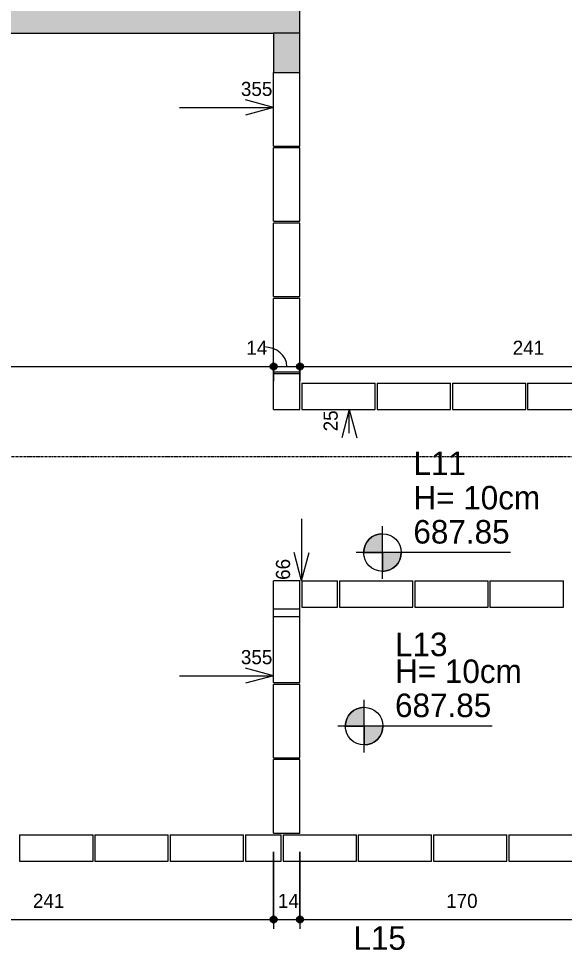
# Model space of a CAD drawing. Header units: centimetres. Extents: x 170 to 15941, y -2277 to 8860.
# Drawn here: x 6845 to 7135, y 166.3 to 662.9 of the extents above; entities that cross this region are included whole.
import ezdxf

# ---------------------------------------------------------------- set-up
doc = ezdxf.new("R2010")
doc.units = ezdxf.units.CM
doc.linetypes.add('Linha de eixo', pattern=[2.2225, 1.27, -0.3175, 0.3175, -0.3175])
for name, color, linetype, lineweight, true_color in [('A-ANNO-DIMS-1', 1, 'Continuous', 9, 0xff0000), ('A-DETL-GENF-1', 8, 'Continuous', 9, 0x808080), ('A-DETL-GENF-2', 9, 'Continuous', 9, 0xc0c0c0), ('A-DETL-GENF-3', 251, 'Continuous', 9, 0x515151)]:
    doc.layers.add(name, color=color, linetype=linetype, lineweight=lineweight, true_color=true_color)
for name, color, linetype, lineweight in [('A-ANNO-DIMS-50', 7, 'Continuous', 9), ('A-DETL-THIN', 7, 'Continuous', 9), ('G-ANNO-TEXT', 7, 'Continuous', 9), ('S-BEAM', 7, 'Continuous', 9), ('S-BEAM-1', 7, 'Continuous', 13), ('S-GRID-1', 7, 'Linha de eixo', 9)]:
    doc.layers.add(name, color=color, linetype=linetype, lineweight=lineweight)
doc.styles.add('Bahnschrift_2', font='', dxfattribs={"height": 12.5})
doc.styles.add('Bahnschrift_7', font='', dxfattribs={"height": 7.5})
doc.styles.get('Bahnschrift_2').set_extended_font_data('Bahnschrift')
doc.styles.get('Bahnschrift_7').set_extended_font_data('Bahnschrift')
doc.dimstyles.new('COTA_ACUMULADA_1', dxfattribs={"dimscale": 30.48, "dimtxt": 8.33133, "dimasz": 0.049213, "dimexe": 0, "dimexo": 0.0625, "dimgap": 0.131234, "dimtad": 0, "dimjust": 2, "dimdec": 0, "dimzin": 0, "dimdsep": 46, "dimtxsty": 'Bahnschrift_7', "dimblk1": 'NONE', "dimblk2": 'OPEN30', "dimsah": 1, "dimcen": 0.09, "dimse1": 1, "dimsd1": 1, "dimazin": 0, "dimtfac": 1, "dimtdec": 4, "dimtix": 1, "dimtmove": 2, "dimatfit": 3, "dimfxl": 0, "dimfxlon": 1, "dimtvp": 1, "dimtolj": 1, "dimtzin": 0, "dimarcsym": 2})
doc.dimstyles.new('COTA_LINEAR', dxfattribs={"dimscale": 30.48, "dimtxt": 8.33133, "dimasz": 0.393701, "dimexe": 0.164042, "dimexo": 0.328084, "dimgap": 0.131234, "dimtad": 1, "dimdec": 0, "dimzin": 0, "dimdsep": 46, "dimtxsty": 'Bahnschrift_7', "dimblk1": 'DOTSMALL', "dimblk2": 'DOTSMALL', "dimsah": 1, "dimcen": 0.09, "dimdle": 0.164042, "dimazin": 0, "dimtfac": 1, "dimtdec": 4, "dimtix": 1, "dimtmove": 0, "dimatfit": 3, "dimfxl": 1, "dimtvp": 1, "dimtolj": 1, "dimtzin": 0, "dimarcsym": 2})
doc.dimstyles.new('COTA_LINEAR_1', dxfattribs={"dimscale": 30.48, "dimtxt": 8.33133, "dimasz": 0.393701, "dimexe": 0.164042, "dimexo": 0.328084, "dimgap": 0.131234, "dimtad": 1, "dimdec": 0, "dimzin": 0, "dimdsep": 46, "dimtxsty": 'Bahnschrift_7', "dimblk1": 'DOTSMALL', "dimblk2": 'DOTSMALL', "dimsah": 1, "dimcen": 0.09, "dimdle": 0.164042, "dimazin": 0, "dimtfac": 1, "dimtdec": 4, "dimtix": 1, "dimtmove": 1, "dimatfit": 3, "dimfxl": 1, "dimtvp": 1, "dimtolj": 1, "dimtzin": 0, "dimarcsym": 2})

# ---------------------------------------------------------------- blocks, each defined once
blk = doc.blocks.new('LEONE - BLOCO CANALETA 14X39X2 - LEONE - BLOCO CANALETA 14X39X19-2679375-FORMA DA COBERTURA')
at = {"layer": 'S-BEAM-1'}
for p, q in [((-19.5, 7), (19.5, 7)), ((-19.5, 7), (-19.5, -7)), ((19.5, -7), (19.5, 7)), ((-19.5, -7), (19.5, -7))]:
    blk.add_line(p, q, dxfattribs=at)
blk = doc.blocks.new('LEONE - BLOCO CANALETA 14X19X19 - LEONE - BLOCO CANALETA 14X19X19-561206-FORMA DA COBERTURA')
at = {"layer": 'S-BEAM-1'}
for p, q in [((-9.5, 7), (9.5, 7)), ((-9.5, 7), (-9.5, -7)), ((9.5, -7), (9.5, 7)), ((-9.5, -7), (9.5, -7))]:
    blk.add_line(p, q, dxfattribs=at)
blk = doc.blocks.new('LEONE - BLOCO CANALETA 14X39X2 - LEONE - BLOCO CANALETA 14X39X19-V1-FORMA DA COBERTURA')
at = {"layer": 'S-BEAM-1'}
for p, q in [((-19.5, 7), (19.5, 7)), ((-19.5, 7), (-19.5, -7)), ((-19.5, -7), (19.5, -7))]:
    blk.add_line(p, q, dxfattribs=at)
blk = doc.blocks.new('DIMBLOCK82-FORMA DA COBERTURA')
at = {"layer": 'A-ANNO-DIMS-50', "lineweight": 35, "true_color": 0xff0000}
h = blk.add_hatch(color=1, dxfattribs=at)
edge = h.paths.add_edge_path()
edge.add_arc((6625.52, 478.16), 1.5, 0, 360)
h = blk.add_hatch(color=1, dxfattribs=at)
edge = h.paths.add_edge_path()
edge.add_arc((6980.52, 478.16), 1.5, 0, 360)
at = {"layer": 'A-ANNO-DIMS-50', "color": 1, "true_color": 0xff0000}
for p, q in [((6625.52, 470.28), (6625.52, 483.16)), ((6980.52, 470.28), (6980.52, 483.16)), ((6625.52, 478.16), (6980.52, 478.16)), ((6625.52, 478.16), (6625.52, 470.28)), ((6980.52, 478.16), (6980.52, 470.28))]:
    blk.add_line(p, q, dxfattribs=at)
at = {"layer": 'A-ANNO-DIMS-50', "color": 1, "lineweight": 35, "true_color": 0xff0000}
for centre in [(6625.52, 478.16), (6980.52, 478.16)]:
    blk.add_circle(centre, 1.5, dxfattribs=at)
at = {"layer": 'A-ANNO-DIMS-50', "color": 0, "insert": (6794.56, 491.81), "char_height": 7.5, "width": 20.2982, "attachment_point": 1, "line_spacing_factor": 1.009858, "style": 'Bahnschrift_7'}
blk.add_mtext('355', dxfattribs=at)
blk = doc.blocks.new('_DotSmall')
at = {"color": 0, "linetype": 'ByBlock', "const_width": 0.5}
blk.add_lwpolyline([(-0.0625, 0, 1), (0.0625, 0, 1)], format="xyb", close=True, dxfattribs=at)
blk = doc.blocks.new('DIMBLOCK83-FORMA DA COBERTURA')
at = {"layer": 'A-ANNO-DIMS-50', "lineweight": 35, "true_color": 0xff0000}
h = blk.add_hatch(color=1, dxfattribs=at)
edge = h.paths.add_edge_path()
edge.add_arc((6980.52, 478.16), 1.5, 0, 360)
h = blk.add_hatch(color=1, dxfattribs=at)
edge = h.paths.add_edge_path()
edge.add_arc((6994.52, 478.16), 1.5, 0, 360)
at = {"layer": 'A-ANNO-DIMS-50', "color": 1, "true_color": 0xff0000}
for p, q in [((6980.52, 470.28), (6980.52, 483.16)), ((6994.52, 470.28), (6994.52, 483.16)), ((6980.52, 478.16), (6994.52, 478.16)), ((6980.52, 478.16), (6980.52, 470.28)), ((6994.52, 478.16), (6994.52, 470.28))]:
    blk.add_line(p, q, dxfattribs=at)
at = {"layer": 'A-ANNO-DIMS-50', "color": 1, "lineweight": 35, "true_color": 0xff0000}
for centre in [(6980.52, 478.16), (6994.52, 478.16)]:
    blk.add_circle(centre, 1.5, dxfattribs=at)
at = {"layer": 'A-ANNO-DIMS-50', "color": 1, "true_color": 0xff0000}
blk.add_ellipse((6975.43, 478.16), major_axis=(12.09, 0), ratio=0.85309, start_param=0, end_param=1.570796, dxfattribs=at)
at = {"layer": 'A-ANNO-DIMS-50', "color": 0, "insert": (6965.97, 491.81), "char_height": 7.5, "width": 11.3609, "attachment_point": 1, "line_spacing_factor": 1.009858, "style": 'Bahnschrift_7'}
blk.add_mtext('14', dxfattribs=at)
blk = doc.blocks.new('DIMBLOCK84-FORMA DA COBERTURA')
at = {"layer": 'A-ANNO-DIMS-50', "lineweight": 35, "true_color": 0xff0000}
h = blk.add_hatch(color=1, dxfattribs=at)
edge = h.paths.add_edge_path()
edge.add_arc((6994.52, 478.16), 1.5, 0, 360)
h = blk.add_hatch(color=1, dxfattribs=at)
edge = h.paths.add_edge_path()
edge.add_arc((7235.52, 478.16), 1.5, 0, 360)
at = {"layer": 'A-ANNO-DIMS-50', "color": 1, "true_color": 0xff0000}
for p, q in [((6994.52, 470.28), (6994.52, 483.16)), ((7235.52, 470.28), (7235.52, 483.16)), ((6994.52, 478.16), (7235.52, 478.16)), ((6994.52, 478.16), (6994.52, 470.28)), ((7235.52, 478.16), (7235.52, 470.28))]:
    blk.add_line(p, q, dxfattribs=at)
at = {"layer": 'A-ANNO-DIMS-50', "color": 1, "lineweight": 35, "true_color": 0xff0000}
for centre in [(6994.52, 478.16), (7235.52, 478.16)]:
    blk.add_circle(centre, 1.5, dxfattribs=at)
at = {"layer": 'A-ANNO-DIMS-50', "color": 0, "insert": (7107.57, 491.81), "char_height": 7.5, "width": 17.8745, "attachment_point": 1, "line_spacing_factor": 1.009858, "style": 'Bahnschrift_7'}
blk.add_mtext('241', dxfattribs=at)
blk = doc.blocks.new('DIMBLOCK101-FORMA DA COBERTURA')
at = {"layer": 'A-ANNO-DIMS-50', "lineweight": 35, "true_color": 0xff0000}
h = blk.add_hatch(color=1, dxfattribs=at)
edge = h.paths.add_edge_path()
edge.add_arc((6739.51, 184.29), 1.5, 0, 360)
h = blk.add_hatch(color=1, dxfattribs=at)
edge = h.paths.add_edge_path()
edge.add_arc((6980.52, 184.29), 1.5, 0, 360)
at = {"layer": 'A-ANNO-DIMS-50', "color": 1, "true_color": 0xff0000}
for p, q in [((6739.51, 220.24), (6739.51, 179.29)), ((6739.51, 184.29), (6739.51, 220.24)), ((6980.52, 220.24), (6980.52, 179.29)), ((6980.52, 184.29), (6980.52, 220.24)), ((6739.51, 184.29), (6980.52, 184.29))]:
    blk.add_line(p, q, dxfattribs=at)
at = {"layer": 'A-ANNO-DIMS-50', "color": 1, "lineweight": 35, "true_color": 0xff0000}
for centre in [(6739.51, 184.29), (6980.52, 184.29)]:
    blk.add_circle(centre, 1.5, dxfattribs=at)
at = {"layer": 'A-ANNO-DIMS-50', "color": 0, "insert": (6852.57, 197.94), "char_height": 7.5, "width": 17.8745, "attachment_point": 1, "line_spacing_factor": 1.009858, "style": 'Bahnschrift_7'}
blk.add_mtext('241', dxfattribs=at)
blk = doc.blocks.new('DIMBLOCK102-FORMA DA COBERTURA')
at = {"layer": 'A-ANNO-DIMS-50', "lineweight": 35, "true_color": 0xff0000}
h = blk.add_hatch(color=1, dxfattribs=at)
edge = h.paths.add_edge_path()
edge.add_arc((6980.52, 184.29), 1.5, 0, 360)
h = blk.add_hatch(color=1, dxfattribs=at)
edge = h.paths.add_edge_path()
edge.add_arc((6994.52, 184.29), 1.5, 0, 360)
at = {"layer": 'A-ANNO-DIMS-50', "color": 1, "true_color": 0xff0000}
for p, q in [((6980.52, 220.24), (6980.52, 179.29)), ((6980.52, 184.29), (6980.52, 220.24)), ((6994.52, 220.24), (6994.52, 179.29)), ((6994.52, 184.29), (6994.52, 220.24)), ((6980.52, 184.29), (6994.52, 184.29))]:
    blk.add_line(p, q, dxfattribs=at)
at = {"layer": 'A-ANNO-DIMS-50', "color": 1, "lineweight": 35, "true_color": 0xff0000}
for centre in [(6980.52, 184.29), (6994.52, 184.29)]:
    blk.add_circle(centre, 1.5, dxfattribs=at)
at = {"layer": 'A-ANNO-DIMS-50', "color": 0, "insert": (6982.79, 197.94), "char_height": 7.5, "width": 11.3609, "attachment_point": 1, "line_spacing_factor": 1.009858, "style": 'Bahnschrift_7'}
blk.add_mtext('14', dxfattribs=at)
blk = doc.blocks.new('DIMBLOCK103-FORMA DA COBERTURA')
at = {"layer": 'A-ANNO-DIMS-50', "lineweight": 35, "true_color": 0xff0000}
h = blk.add_hatch(color=1, dxfattribs=at)
edge = h.paths.add_edge_path()
edge.add_arc((6994.52, 184.29), 1.5, 0, 360)
h = blk.add_hatch(color=1, dxfattribs=at)
edge = h.paths.add_edge_path()
edge.add_arc((7164.52, 184.29), 1.5, 0, 360)
at = {"layer": 'A-ANNO-DIMS-50', "color": 1, "true_color": 0xff0000}
for p, q in [((6994.52, 220.24), (6994.52, 179.29)), ((6994.52, 184.29), (6994.52, 220.24)), ((7164.52, 219.24), (7164.52, 179.29)), ((7164.52, 184.29), (7164.52, 219.24)), ((6994.52, 184.29), (7164.52, 184.29))]:
    blk.add_line(p, q, dxfattribs=at)
at = {"layer": 'A-ANNO-DIMS-50', "color": 1, "lineweight": 35, "true_color": 0xff0000}
for centre in [(6994.52, 184.29), (7164.52, 184.29)]:
    blk.add_circle(centre, 1.5, dxfattribs=at)
at = {"layer": 'A-ANNO-DIMS-50', "color": 0, "insert": (7072.2, 197.94), "char_height": 7.5, "width": 17.5715, "attachment_point": 1, "line_spacing_factor": 1.009858, "style": 'Bahnschrift_7'}
blk.add_mtext('170', dxfattribs=at)
blk = doc.blocks.new('DIMBLOCK327-FORMA DA COBERTURA')
at = {"layer": 'A-ANNO-DIMS-50', "color": 1, "true_color": 0xff0000}
for p, q in [((6980.52, 615.7), (6965.52, 619.72)), ((6930.52, 615.7), (6980.52, 615.7)), ((6980.52, 615.7), (6965.52, 611.68)), ((6980.52, 615.7), (6980.52, 615.7)), ((6980.52, 615.7), (6980.52, 615.7))]:
    blk.add_line(p, q, dxfattribs=at)
at = {"layer": 'A-ANNO-DIMS-50', "color": 0, "insert": (6963.11, 629.34), "char_height": 7.5, "width": 20.2982, "attachment_point": 1, "line_spacing_factor": 1.009858, "style": 'Bahnschrift_7'}
blk.add_mtext('355', dxfattribs=at)
blk = doc.blocks.new('_None')
blk = doc.blocks.new('_Open30')
at = {"color": 0, "linetype": 'ByBlock', "lineweight": -2}
for p, q in [((-1, 0.27), (0, 0)), ((0, 0), (-1, -0.27)), ((0, 0), (-1, 0))]:
    blk.add_line(p, q, dxfattribs=at)
blk = doc.blocks.new('DIMBLOCK329-FORMA DA COBERTURA')
at = {"layer": 'A-ANNO-DIMS-50', "color": 1, "true_color": 0xff0000}
for p, q in [((6980.52, 313.81), (6965.52, 317.83)), ((6930.52, 313.81), (6980.52, 313.81)), ((6980.52, 313.81), (6965.52, 309.79)), ((6980.52, 313.81), (6980.52, 313.81)), ((6980.52, 313.81), (6980.52, 313.81))]:
    blk.add_line(p, q, dxfattribs=at)
at = {"layer": 'A-ANNO-DIMS-50', "color": 0, "insert": (6963.11, 327.45), "char_height": 7.5, "width": 20.2982, "attachment_point": 1, "line_spacing_factor": 1.009858, "style": 'Bahnschrift_7'}
blk.add_mtext('355', dxfattribs=at)
blk = doc.blocks.new('DIMBLOCK346-FORMA DA COBERTURA')
at = {"layer": 'A-ANNO-DIMS-50', "color": 1, "true_color": 0xff0000}
for p, q in [((6995.39, 397.24), (6995.39, 364.24)), ((6995.39, 364.24), (6991.37, 379.24)), ((6995.39, 364.24), (6999.41, 379.24)), ((6995.39, 364.24), (6995.39, 364.24)), ((6995.39, 364.24), (6995.39, 364.24))]:
    blk.add_line(p, q, dxfattribs=at)
at = {"layer": 'A-ANNO-DIMS-50', "color": 0, "insert": (6981.74, 364.74), "char_height": 7.5, "width": 13.0272, "attachment_point": 1, "rotation": 90, "line_spacing_factor": 1.009858, "style": 'Bahnschrift_7'}
blk.add_mtext('66', dxfattribs=at)
blk = doc.blocks.new('DIMBLOCK348-FORMA DA COBERTURA')
at = {"layer": 'A-ANNO-DIMS-50', "color": 1, "true_color": 0xff0000}
for p, q in [((7020.7, 455.24), (7016.68, 440.24)), ((7020.7, 455.24), (7024.72, 440.24)), ((7020.7, 442.74), (7020.7, 455.24)), ((7020.7, 455.24), (7020.7, 455.24)), ((7020.7, 455.24), (7020.7, 455.24))]:
    blk.add_line(p, q, dxfattribs=at)
at = {"layer": 'A-ANNO-DIMS-50', "color": 0, "insert": (7007.06, 443.64), "char_height": 7.5, "width": 13.3301, "attachment_point": 1, "rotation": 90, "line_spacing_factor": 1.009858, "style": 'Bahnschrift_7'}
blk.add_mtext('25', dxfattribs=at)

msp = doc.modelspace()

# ---------------------------------------------------------------- hatches: boundary and pattern name
at = {"layer": 'A-DETL-GENF-1'}
h = msp.add_hatch(color=256, dxfattribs=at)
h.paths.add_polyline_path([(7806.91, -509.76), (7999.52, -509.76), (7999.52, -495.76), (7560.52, -495.76), (7560.52, -509.76), (7574.52, -509.76)])
h.paths.add_polyline_path([(6130.52, -509.76), (6984.52, -509.76), (6984.52, -495.76), (6130.52, -495.76)])
h.paths.add_polyline_path([(6970.52, -374.76), (6984.52, -374.76), (6984.52, -360.76), (6130.52, -360.76), (6130.52, -374.76), (6569.52, -374.76)])
h.paths.add_polyline_path([(7806.91, -374.76), (7999.52, -374.76), (7999.52, -360.76), (7560.52, -360.76), (7560.52, -374.76), (7574.52, -374.76)])
h.paths.add_polyline_path([(7574.52, -295.76), (7574.52, -281.76), (7225.52, -281.76), (7225.52, -295.76), (7560.52, -295.76)])
h.paths.add_polyline_path([(7574.52, 25.24), (7574.52, 39.24), (7365.52, 39.24), (7365.52, 25.24), (7370.52, 25.24)])
h.paths.add_polyline_path([(7560.52, 655.24), (7999.52, 655.24), (7999.52, 669.24), (7560.52, 669.24)])
h.paths.add_polyline_path([(6144.52, 655.24), (6994.52, 655.24), (6994.52, 669.24), (6130.52, 669.24), (6130.52, 655.24)])
h.paths.add_polyline_path([(7985.52, 790.24), (7999.52, 790.24), (7999.52, 804.24), (7560.52, 804.24), (7560.52, 790.24), (7806.91, 790.24)])
h.paths.add_polyline_path([(6130.52, 790.24), (6994.52, 790.24), (6994.52, 804.24), (6130.52, 804.24)])
at = {"layer": 'A-DETL-GENF-2'}
h = msp.add_hatch(color=256, dxfattribs=at)
h.paths.add_polyline_path([(7560.52, -520.76), (7574.52, -520.76), (7574.52, -509.76), (7560.52, -509.76)])
h.paths.add_polyline_path([(6984.52, -495.76), (6984.52, -454.76), (6970.52, -454.76), (6970.52, -495.76)])
h.paths.add_polyline_path([(6144.52, -495.76), (6144.52, -454.76), (6130.52, -454.76), (6130.52, -495.76)])
h.paths.add_polyline_path([(7574.52, -495.76), (7574.52, -374.76), (7560.52, -374.76), (7560.52, -495.76)])
h.paths.add_polyline_path([(7999.52, -495.76), (7999.52, -454.76), (7985.52, -454.76), (7985.52, -495.76)])
h.paths.add_polyline_path([(6984.52, -395.76), (6984.52, -374.76), (6970.52, -374.76), (6970.52, -395.76)])
h.paths.add_polyline_path([(6130.52, -395.76), (6144.52, -395.76), (6144.52, -374.76), (6130.52, -374.76)])
h.paths.add_polyline_path([(7985.52, -395.76), (7999.52, -395.76), (7999.52, -374.76), (7985.52, -374.76)])
h.paths.add_polyline_path([(6130.52, -360.76), (6144.52, -360.76), (6144.52, -339.76), (6130.52, -339.76)])
h.paths.add_polyline_path([(6970.52, -360.76), (6984.52, -360.76), (6984.52, -339.76), (6970.52, -339.76)])
h.paths.add_polyline_path([(7999.52, -360.76), (7999.52, -339.73), (7985.52, -339.73), (7985.52, -360.76)])
h.paths.add_polyline_path([(7560.52, -360.76), (7574.52, -360.76), (7574.52, -295.76), (7560.52, -295.76), (7560.52, -357.84)])
h.paths.add_polyline_path([(7225.52, -315.26), (7239.52, -315.26), (7239.52, -295.76), (7225.52, -295.76), (7225.52, -304.87)])
h.paths.add_polyline_path([(7239.52, -281.76), (7239.52, -235.76), (7225.52, -235.76), (7225.52, -281.76)])
h.paths.add_polyline_path([(7560.52, -281.76), (7574.52, -281.76), (7574.52, -254.76), (7560.52, -254.76)])
h.paths.add_polyline_path([(6130.52, 634.24), (6144.52, 634.24), (6144.52, 655.24), (6130.52, 655.24)])
h.paths.add_polyline_path([(6994.52, 634.24), (6994.52, 655.24), (6980.52, 655.24), (6980.52, 634.24)])
h.paths.add_polyline_path([(6980.52, 669.24), (6994.52, 669.24), (6994.52, 690.24), (6980.52, 690.24)])
h.paths.add_polyline_path([(6130.52, 669.24), (6144.52, 669.24), (6144.52, 690.24), (6130.52, 690.24)])
h.paths.add_polyline_path([(6144.52, 749.24), (6144.52, 790.24), (6130.52, 790.24), (6130.52, 749.24)])
h.paths.add_polyline_path([(6994.52, 749.24), (6994.52, 790.24), (6980.52, 790.24), (6980.52, 749.24)])
h.paths.add_polyline_path([(7574.52, 749.24), (7574.52, 790.24), (7560.52, 790.24), (7560.52, 749.24)])
h.paths.add_polyline_path([(7999.52, 749.24), (7999.52, 790.24), (7985.52, 790.24), (7985.52, 749.24)])
at = {"layer": 'A-DETL-GENF-3'}
for points in [[(7029.71, 379.27), (7038.37, 379.27), (7038.37, 389.27), (7035.79, 388.93), (7033.37, 387.93), (7031.3, 386.34), (7029.71, 384.27), (7028.72, 381.86), (7028.37, 379.27), (7028.72, 379.27)], [(7038.37, 369.27), (7040.96, 369.61), (7043.37, 370.61), (7045.45, 372.2), (7047.03, 374.27), (7048.03, 376.68), (7048.37, 379.27), (7038.37, 379.27), (7038.37, 369.61)], [(7028.62, 287.05), (7028.62, 297.05), (7026.03, 296.71), (7023.62, 295.71), (7021.55, 294.12), (7019.96, 292.05), (7018.96, 289.64), (7018.62, 287.05), (7028.37, 287.05)], [(7028.62, 277.05), (7031.2, 277.39), (7033.62, 278.39), (7035.69, 279.98), (7037.28, 282.05), (7038.28, 284.46), (7038.62, 287.05), (7028.62, 287.05), (7028.62, 277.39)]]:
    msp.add_hatch(color=256, dxfattribs=at).paths.add_polyline_path(points)

# ---------------------------------------------------------------- linework, layer by layer
at = {"layer": 'A-DETL-THIN'}
for p, q in [((6994.52, 655.24), (6994.52, 669.24)), ((6144.52, 655.24), (6980.52, 655.24)), ((6994.52, 655.24), (6980.52, 655.24)), ((6980.52, 655.24), (6980.52, 634.24)), ((6994.52, 634.24), (6994.52, 655.24)), ((6980.52, 634.24), (6994.52, 634.24)), ((7038.37, 365.27), (7038.37, 393.27)), ((7038.37, 379.27), (7038.37, 389.27)), ((7106.37, 379.27), (7024.37, 379.27)), ((7028.37, 379.27), (7038.37, 379.27)), ((7048.37, 379.27), (7038.37, 379.27)), ((7038.37, 379.27), (7038.37, 369.27)), ((7028.62, 273.05), (7028.62, 301.05)), ((7028.62, 273.05), (7028.62, 301.05)), ((7028.62, 287.05), (7028.62, 297.05)), ((7096.62, 287.05), (7014.62, 287.05)), ((7096.62, 287.05), (7014.62, 287.05)), ((7018.62, 287.05), (7028.62, 287.05)), ((7038.62, 287.05), (7028.62, 287.05)), ((7028.62, 287.05), (7028.62, 277.05))]:
    msp.add_line(p, q, dxfattribs=at)
for centre in [(7038.37, 379.27), (7028.62, 287.05), (7028.62, 287.05)]:
    msp.add_circle(centre, 10, dxfattribs=at)
for centre, start, end in [((7038.37, 379.27), 90, 180), ((7038.37, 379.27), 270, 360), ((7028.62, 287.05), 90, 180), ((7028.62, 287.05), 270, 360)]:
    msp.add_arc(centre, 10, start, end, dxfattribs=at)
at = {"layer": 'S-GRID-1'}
msp.add_line((5636.63, 430.24), (8470.88, 430.24), dxfattribs=at)

# ---------------------------------------------------------------- block references
at = {"layer": 'S-BEAM'}
for name, p, rotation in [('LEONE - BLOCO CANALETA 14X39X2 - LEONE - BLOCO CANALETA 14X39X19-V1-FORMA DA COBERTURA', (6987.52, 614.74), 89.99999999999984), ('LEONE - BLOCO CANALETA 14X39X2 - LEONE - BLOCO CANALETA 14X39X19-2679375-FORMA DA COBERTURA', (6987.52, 574.74), 89.99999999999984), ('LEONE - BLOCO CANALETA 14X39X2 - LEONE - BLOCO CANALETA 14X39X19-2679375-FORMA DA COBERTURA', (6987.52, 534.74), 89.99999999999984), ('LEONE - BLOCO CANALETA 14X39X2 - LEONE - BLOCO CANALETA 14X39X19-2679375-FORMA DA COBERTURA', (6987.52, 494.74), 89.99999999999984), ('LEONE - BLOCO CANALETA 14X19X19 - LEONE - BLOCO CANALETA 14X19X19-561206-FORMA DA COBERTURA', (6987.52, 464.74), 89.99999999999984), ('LEONE - BLOCO CANALETA 14X19X19 - LEONE - BLOCO CANALETA 14X19X19-561206-FORMA DA COBERTURA', (6987.52, 354.74), 89.9999999999999), ('LEONE - BLOCO CANALETA 14X39X2 - LEONE - BLOCO CANALETA 14X39X19-2679375-FORMA DA COBERTURA', (6987.52, 329.74), 89.9999999999999), ('LEONE - BLOCO CANALETA 14X39X2 - LEONE - BLOCO CANALETA 14X39X19-2679375-FORMA DA COBERTURA', (6987.52, 289.74), 89.9999999999999), ('LEONE - BLOCO CANALETA 14X39X2 - LEONE - BLOCO CANALETA 14X39X19-2679375-FORMA DA COBERTURA', (6987.52, 249.74), 89.9999999999999)]:
    msp.add_blockref(name, p, dxfattribs=dict(at, rotation=rotation))
for name, p in [('LEONE - BLOCO CANALETA 14X39X2 - LEONE - BLOCO CANALETA 14X39X19-2679375-FORMA DA COBERTURA', (7015.02, 462.24)), ('LEONE - BLOCO CANALETA 14X39X2 - LEONE - BLOCO CANALETA 14X39X19-2679375-FORMA DA COBERTURA', (7055.02, 462.24)), ('LEONE - BLOCO CANALETA 14X39X2 - LEONE - BLOCO CANALETA 14X39X19-2679375-FORMA DA COBERTURA', (7095.02, 462.24)), ('LEONE - BLOCO CANALETA 14X39X2 - LEONE - BLOCO CANALETA 14X39X19-2679375-FORMA DA COBERTURA', (7135.02, 462.24)), ('LEONE - BLOCO CANALETA 14X19X19 - LEONE - BLOCO CANALETA 14X19X19-561206-FORMA DA COBERTURA', (7005.02, 357.24)), ('LEONE - BLOCO CANALETA 14X39X2 - LEONE - BLOCO CANALETA 14X39X19-2679375-FORMA DA COBERTURA', (7035.02, 357.24)), ('LEONE - BLOCO CANALETA 14X39X2 - LEONE - BLOCO CANALETA 14X39X19-2679375-FORMA DA COBERTURA', (7075.02, 357.24)), ('LEONE - BLOCO CANALETA 14X39X2 - LEONE - BLOCO CANALETA 14X39X19-2679375-FORMA DA COBERTURA', (7115.02, 357.24)), ('LEONE - BLOCO CANALETA 14X39X2 - LEONE - BLOCO CANALETA 14X39X19-2679375-FORMA DA COBERTURA', (6865.01, 222.24)), ('LEONE - BLOCO CANALETA 14X39X2 - LEONE - BLOCO CANALETA 14X39X19-2679375-FORMA DA COBERTURA', (6905.01, 222.24)), ('LEONE - BLOCO CANALETA 14X39X2 - LEONE - BLOCO CANALETA 14X39X19-2679375-FORMA DA COBERTURA', (6945.01, 222.24)), ('LEONE - BLOCO CANALETA 14X19X19 - LEONE - BLOCO CANALETA 14X19X19-561206-FORMA DA COBERTURA', (6975.01, 222.24)), ('LEONE - BLOCO CANALETA 14X39X2 - LEONE - BLOCO CANALETA 14X39X19-2679375-FORMA DA COBERTURA', (7005.01, 222.24)), ('LEONE - BLOCO CANALETA 14X39X2 - LEONE - BLOCO CANALETA 14X39X19-2679375-FORMA DA COBERTURA', (7045.01, 222.24)), ('LEONE - BLOCO CANALETA 14X39X2 - LEONE - BLOCO CANALETA 14X39X19-2679375-FORMA DA COBERTURA', (7085.01, 222.24)), ('LEONE - BLOCO CANALETA 14X39X2 - LEONE - BLOCO CANALETA 14X39X19-2679375-FORMA DA COBERTURA', (7125.01, 222.24))]:
    msp.add_blockref(name, p, dxfattribs=at)

# ---------------------------------------------------------------- texts
at = {"layer": 'G-ANNO-TEXT', "char_height": 12.5, "attachment_point": 1, "style": 'Bahnschrift_2'}
for s, insert, width in [('L11', (7054.81, 432.93), 26.4557), ('H= 10cm', (7054.81, 414.68), 76.962), ('687.85', (7054.81, 396.55), 62.1308), ('L13', (7045.05, 336.71), 30.4641), ('H= 10cm', (7045.05, 322.46), 76.962), ('687.85', (7045.05, 304.33), 62.1308), ('L15', (7022.92, 180.71), 30.865)]:
    msp.add_mtext(s, dxfattribs=dict(at, insert=insert, width=width))

# ---------------------------------------------------------------- dimensions: what is measured, and where the dimension line sits
at = {"layer": 'A-ANNO-DIMS-1'}
for base, p1, p2, dimstyle, override, picture, middle in [((6980.52, 615.7), (6625.52, 615.7), (6980.52, 615.7), 'COTA_ACUMULADA_1', {"dimpost": '<>', "dimfxl": 355}, 'DIMBLOCK327-FORMA DA COBERTURA', (6973.26, 624.34)), ((6994.52, 478.16), (6980.52, 480.28), (6994.52, 480.28), 'COTA_LINEAR_1', {"dimpost": '<>', "dimfxl": 14}, 'DIMBLOCK83-FORMA DA COBERTURA', (6971.65, 486.81)), ((6980.52, 313.81), (6625.52, 313.81), (6980.52, 313.81), 'COTA_ACUMULADA_1', {"dimpost": '<>', "dimfxl": 355}, 'DIMBLOCK329-FORMA DA COBERTURA', (6973.26, 322.45))]:
    dim = msp.add_linear_dim(base=base, p1=p1, p2=p2, dimstyle=dimstyle, override=override, dxfattribs=at)
    dim.commit()
    dim.dimension.update_dxf_attribs({"geometry": picture, "text_midpoint": middle, "dimtype": 160})
for base, p1, p2, override, picture, middle in [((6980.52, 478.16), (6625.52, 480.28), (6980.52, 480.28), {"dimpost": '<>', "dimfxl": 355}, 'DIMBLOCK82-FORMA DA COBERTURA', (6803.02, 485.99)), ((7235.52, 478.16), (6994.52, 480.28), (7235.52, 480.28), {"dimpost": '<>', "dimfxl": 241}, 'DIMBLOCK84-FORMA DA COBERTURA', (7115.02, 485.95)), ((6980.52, 184.29), (6739.51, 230.24), (6980.52, 230.24), {"dimpost": '<>', "dimfxl": 241.012654}, 'DIMBLOCK101-FORMA DA COBERTURA', (6860.02, 192.08)), ((6994.52, 184.29), (6980.52, 230.24), (6994.52, 230.24), {"dimpost": '<>', "dimfxl": 14}, 'DIMBLOCK102-FORMA DA COBERTURA', (6987.52, 192.05)), ((7164.52, 184.29), (6994.52, 230.24), (7164.52, 229.24), {"dimpost": '<>', "dimfxl": 170.002941}, 'DIMBLOCK103-FORMA DA COBERTURA', (7079.52, 192.13))]:
    dim = msp.add_linear_dim(base=base, p1=p1, p2=p2, dimstyle='COTA_LINEAR', override=override, dxfattribs=at)
    dim.commit()
    dim.dimension.update_dxf_attribs({"geometry": picture, "text_midpoint": middle})
for base, p1, p2, override, picture, middle in [((7020.7, 455.24), (7020.7, 430.24), (7020.7, 455.24), {"dimpost": '<>', "dimfxl": 24.998999}, 'DIMBLOCK348-FORMA DA COBERTURA', (7012.06, 450.3)), ((6995.39, 364.24), (6995.39, 430.24), (6995.39, 364.24), {"dimpost": '<>', "dimfxl": 66.001001}, 'DIMBLOCK346-FORMA DA COBERTURA', (6986.74, 371.26))]:
    dim = msp.add_linear_dim(base=base, p1=p1, p2=p2, angle=90, dimstyle='COTA_ACUMULADA_1', override=override, dxfattribs=at)
    dim.commit()
    dim.dimension.update_dxf_attribs({"geometry": picture, "text_midpoint": middle, "dimtype": 160, "text_rotation": 90})

doc.saveas('drawing.dxf')
